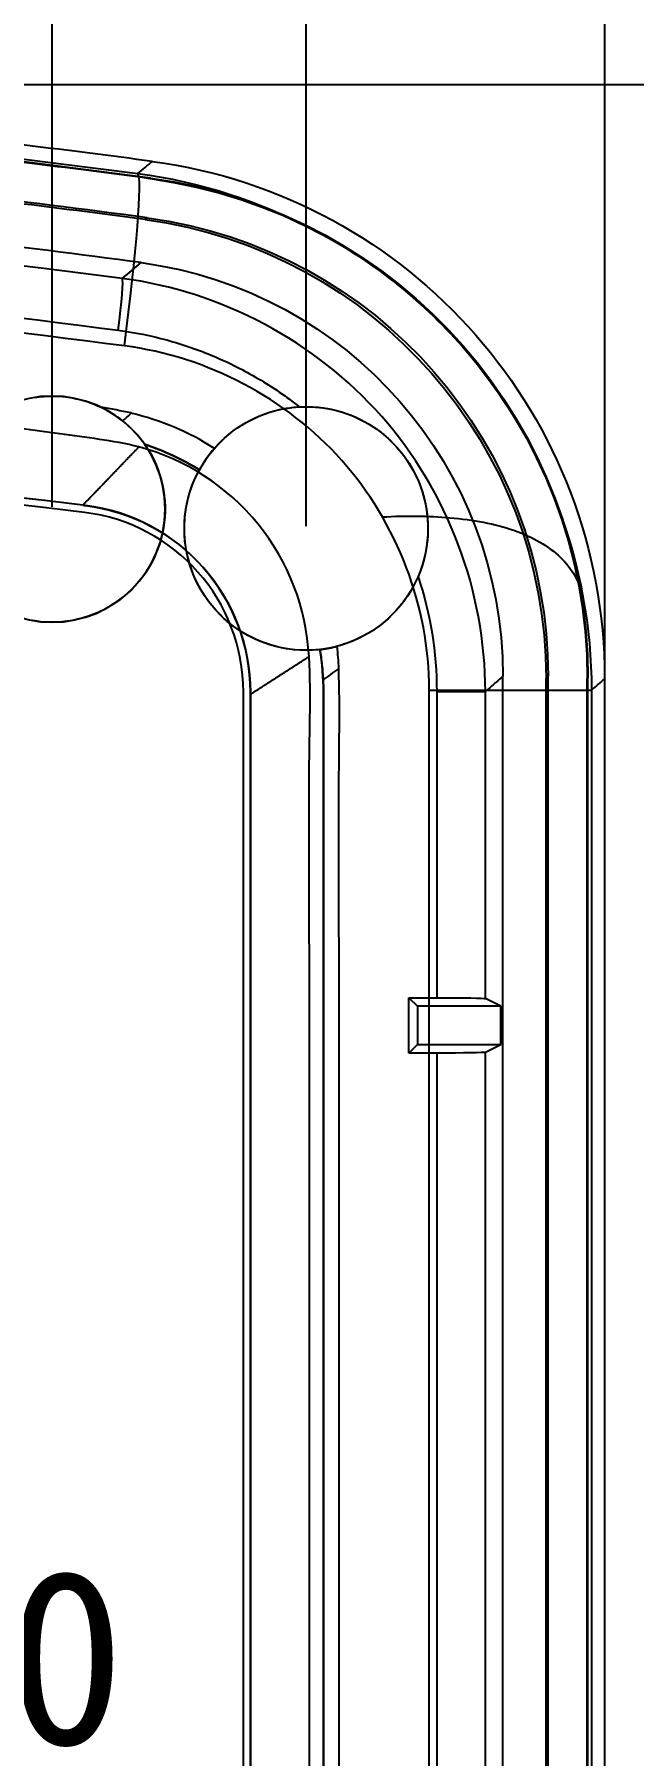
# Model space of a CAD drawing. Header units: inches. Extents: x -850 to 339, y -315 to 884.
# Drawn here: x 33.69 to 50.91, y 155.71 to 205.17 of the extents above; entities that cross this region are included whole.
import ezdxf

# ---------------------------------------------------------------- set-up
doc = ezdxf.new("R2010")
doc.units = ezdxf.units.IN
doc.header["$MEASUREMENT"] = 0
doc.layers.add('ORTHO$7', color=7, linetype='Continuous', true_color=0xffffff)
for name, color, linetype in [('VE001I421$0000000000011', 255, 'Continuous'), ('VE001I423$0000000000011', 255, 'Continuous'), ('VE001I424$0000000000011', 255, 'Continuous'), ('VE001I425$0000000000011', 255, 'Continuous'), ('VE001I426$0000000000011', 255, 'Continuous'), ('VE001I445$1000000100011', 255, 'Continuous'), ('VE001I446$1000000100011', 255, 'Continuous'), ('VE001I447$1000000100011', 255, 'Continuous'), ('VE200I1006$1100111110011', 255, 'Continuous'), ('VE200I1007$1000000100011', 255, 'Continuous'), ('VE200I1008$1100101110011', 255, 'Continuous'), ('VE200I1009$1000000100011', 255, 'Continuous'), ('VE200I1010$1000000100011', 255, 'Continuous'), ('VE200I1011$1000000100011', 255, 'Continuous'), ('VE200I1014$0000000000011', 255, 'Continuous'), ('VE200I1015$0000000000011', 255, 'Continuous'), ('VE200I1016$0000000000011', 255, 'Continuous'), ('VE200I1028$1000000100011', 255, 'Continuous'), ('VE200I1030$0000000000011', 255, 'Continuous'), ('VE200I1031$0000000000011', 255, 'Continuous'), ('VE200I1032$1000000100011', 255, 'Continuous'), ('VE200I1053$0000000000011', 255, 'Continuous'), ('VE200I1061$0000000000011', 255, 'Continuous'), ('VE200I1062$0000000000011', 255, 'Continuous'), ('VE200I1063$0000000000011', 255, 'Continuous'), ('VE200I1097$1100101110011', 255, 'Continuous'), ('VE200I1099$1100111110011', 255, 'Continuous'), ('VE200I1113$0100101010011', 255, 'Continuous'), ('VE200I1114$0100111010011', 255, 'Continuous'), ('VE200I1116$0000000000011', 255, 'Continuous'), ('VE200I1117$0100111010011', 255, 'Continuous'), ('VE200I1119$0100111010011', 255, 'Continuous'), ('VE200I1129$0000000000011', 255, 'Continuous'), ('VE200I1130$0000000000011', 255, 'Continuous'), ('VE200I1131$0000000000011', 255, 'Continuous'), ('VE200I1132$0000000000011', 255, 'Continuous'), ('VE200I1133$0000000000011', 255, 'Continuous'), ('VE200I1134$0000000000011', 255, 'Continuous'), ('VE200I1135$0000000000011', 255, 'Continuous'), ('VE200I1136$0000000000011', 255, 'Continuous'), ('VE200I1433$0000000000011', 255, 'Continuous'), ('VE200I1434$0000000000011', 255, 'Continuous'), ('VE200I1435$0000000000011', 255, 'Continuous'), ('VE200I1436$0000000000011', 255, 'Continuous'), ('VE200I1437$0000000000011', 255, 'Continuous'), ('VE200I1438$0000000000011', 255, 'Continuous'), ('VE200I1439$0000000000011', 255, 'Continuous'), ('VE200I1440$0000000000011', 255, 'Continuous'), ('VE200I1441$0000000000011', 255, 'Continuous'), ('VE200I1442$0000000000011', 255, 'Continuous'), ('VE200I480$0000000000011', 255, 'Continuous'), ('VE200I481$0000000000011', 255, 'Continuous'), ('VE200I482$0000000000011', 255, 'Continuous'), ('VE200I483$0000000000011', 255, 'Continuous'), ('VE200I484$0000000000011', 255, 'Continuous'), ('VE200I533$0000000000011', 255, 'Continuous'), ('VE200I534$0000000000011', 255, 'Continuous'), ('VE200I535$0000000000011', 255, 'Continuous'), ('VE200I536$0000000000011', 255, 'Continuous'), ('VE200I537$0000000000011', 255, 'Continuous'), ('VE200I540$0000000000011', 255, 'Continuous'), ('VE200I599$1100101110011', 255, 'Continuous'), ('VE200I600$1100111110011', 255, 'Continuous'), ('VE200I601$1101111110011', 255, 'Continuous'), ('VE200I655$0000000000011', 255, 'Continuous'), ('VE200I656$0000000000011', 255, 'Continuous'), ('VE200I657$1100111110011', 255, 'Continuous'), ('VE200I675$0000000000011', 255, 'Continuous'), ('VE200I676$0000000000011', 255, 'Continuous'), ('VE200I678$0100111010011', 255, 'Continuous'), ('VE200I801$0000000000011', 255, 'Continuous'), ('VE200I802$0000000000011', 255, 'Continuous'), ('VE200I803$0000000000011', 255, 'Continuous'), ('VE200I804$0000000000011', 255, 'Continuous'), ('VE200I825$0000000000011', 255, 'Continuous'), ('VE200I826$0000000000011', 255, 'Continuous'), ('VE200I827$0000000000011', 255, 'Continuous'), ('VE200I828$0000000000011', 255, 'Continuous'), ('VE200I829$0000000000011', 255, 'Continuous'), ('VE200I830$0000000000011', 255, 'Continuous'), ('VE200I831$0000000000011', 255, 'Continuous'), ('VE200I832$0000000000011', 255, 'Continuous'), ('VE200I838$0000000000011', 255, 'Continuous'), ('VE200I839$0000000000011', 255, 'Continuous'), ('VE200I840$0000000000011', 255, 'Continuous'), ('VE200I841$0000000000011', 255, 'Continuous'), ('VE200I842$0000000000011', 255, 'Continuous'), ('VE200I843$0000000000011', 255, 'Continuous'), ('VE200I852$0100101010011', 255, 'Continuous'), ('VE200I853$0100111010011', 255, 'Continuous'), ('VE200I855$0000000000011', 255, 'Continuous'), ('VE200I856$0100111010011', 255, 'Continuous'), ('VE200I860$0100111010011', 255, 'Continuous'), ('VE200I881$0000000000011', 255, 'Continuous'), ('VE200I882$0000000000111', 255, 'Continuous'), ('VE200I884$0100111010011', 255, 'Continuous'), ('VE200I903$0000000000111', 255, 'Continuous'), ('VE200I904$0000000000111', 255, 'Continuous'), ('VE200I905$0000000000011', 255, 'Continuous'), ('VE200I906$0000000000011', 255, 'Continuous'), ('VE200I908$0000000000011', 255, 'Continuous'), ('VE200I956$1101111110011', 255, 'Continuous'), ('VE200I957$1100111110011', 255, 'Continuous'), ('VE200I958$1100111110011', 255, 'Continuous'), ('VE200I959$1100111110011', 255, 'Continuous'), ('VE200I962$1100101110011', 255, 'Continuous'), ('VE200I963$1100111110011', 255, 'Continuous'), ('VE200I964$1100101110011', 255, 'Continuous'), ('VE200I996$1000000100011', 255, 'Continuous'), ('VE200I997$1100101110011', 255, 'Continuous')]:
    doc.layers.add(name, color=color, linetype=linetype)
doc.dimstyles.get("Standard").update_dxf_attribs({"dimtxt": 5, "dimasz": 0.18, "dimexe": 0.18, "dimexo": 0.0625, "dimgap": 0.09, "dimtad": 0, "dimtih": 1, "dimtoh": 1, "dimzin": 0, "dimdsep": 46, "dimtxsty": 'Standard', "dimcen": 0.09, "dimclrt": 3, "dimadec": 0, "dimazin": 0, "dimtfac": 1, "dimtofl": 0, "dimtmove": 0, "dimatfit": 3, "dimfxl": 0, "dimtolj": 1, "dimtzin": 0, "dimarcsym": 0})

# ---------------------------------------------------------------- blocks, each defined once
blk = doc.blocks.new('*D5')
at = {"color": 0, "lineweight": -2}
for p, q in [((0.062, 203.725), (74.09, 203.725)), ((73.91, 203.545), (73.91, 104.597)), ((73.91, 0.47), (73.91, 99.417)), ((0.062, 0.29), (74.09, 0.29))]:
    blk.add_line(p, q, dxfattribs=at)
at = {"color": 0}
for points in [[(73.88, 203.545), (73.94, 203.545), (73.91, 203.725)], [(73.88, 0.47), (73.94, 0.47), (73.91, 0.29)]]:
    blk.add_solid(points, dxfattribs=at)
at = {"layer": 'Defpoints', "color": 0}
for p in [(0, 203.725, 8.3), (0, 0.29, 8.3), (73.91, 0.29)]:
    blk.add_point(p, dxfattribs=at)
at = {"color": 3, "insert": (73.91, 102.007), "char_height": 5, "attachment_point": 5}
blk.add_mtext('\\A1;203.43', dxfattribs=at)
blk = doc.blocks.new('*D7')
at = {"color": 0, "lineweight": -2}
for p, q in [((32.438, 183.4), (27.617, 183.4)), ((27.797, 183.22), (27.797, 161.09)), ((27.797, 133.78), (27.797, 155.91)), ((32.438, 133.6), (27.617, 133.6))]:
    blk.add_line(p, q, dxfattribs=at)
at = {"color": 0}
for points in [[(27.767, 183.22), (27.827, 183.22), (27.797, 183.4)], [(27.767, 133.78), (27.827, 133.78), (27.797, 133.6)]]:
    blk.add_solid(points, dxfattribs=at)
at = {"layer": 'Defpoints', "color": 0}
for p in [(32.5, 183.4, 11.1), (27.797, 133.6), (32.5, 133.6, 11.1)]:
    blk.add_point(p, dxfattribs=at)
at = {"color": 3, "insert": (27.797, 158.5), "char_height": 5, "attachment_point": 5}
blk.add_mtext('\\A1;49.80', dxfattribs=at)
blk = doc.blocks.new('*D17')
at = {"color": 0, "lineweight": -2}
for p, q in [((-41.504, 191.034), (-41.504, 208.115)), ((-41.324, 207.935), (-8.84, 207.935)), ((41.324, 207.935), (8.84, 207.935)), ((41.504, 191.034), (41.504, 208.115))]:
    blk.add_line(p, q, dxfattribs=at)
at = {"color": 0}
for points in [[(-41.324, 207.965), (-41.324, 207.905), (-41.504, 207.935)], [(41.324, 207.965), (41.324, 207.905), (41.504, 207.935)]]:
    blk.add_solid(points, dxfattribs=at)
at = {"layer": 'Defpoints', "color": 0}
for p in [(41.504, 207.935), (-41.504, 190.971, 6.4), (41.504, 190.971, 6.4)]:
    blk.add_point(p, dxfattribs=at)
at = {"color": 3, "insert": (0, 207.935), "char_height": 5, "attachment_point": 5}
blk.add_mtext('\\A1;83.01', dxfattribs=at)
blk = doc.blocks.new('*D18')
at = {"color": 0, "lineweight": -2}
for p, q in [((-34.2, 191.589), (-34.2, 216.859)), ((-34.02, 216.679), (-9.673, 216.679)), ((34.02, 216.679), (9.673, 216.679)), ((34.2, 191.589), (34.2, 216.859))]:
    blk.add_line(p, q, dxfattribs=at)
at = {"color": 0}
for points in [[(-34.02, 216.709), (-34.02, 216.649), (-34.2, 216.679)], [(34.02, 216.709), (34.02, 216.649), (34.2, 216.679)]]:
    blk.add_solid(points, dxfattribs=at)
at = {"layer": 'Defpoints', "color": 0}
for p in [(34.2, 216.679), (-34.2, 191.527, 2.7), (34.2, 191.527, 2.7)]:
    blk.add_point(p, dxfattribs=at)
at = {"color": 3, "insert": (0, 216.679), "char_height": 5, "attachment_point": 5}
blk.add_mtext('\\A1;68.40', dxfattribs=at)
blk = doc.blocks.new('*D20')
at = {"color": 0, "lineweight": -2}
for p, q in [((-50.083, 162.449), (-50.083, 240.898)), ((50.083, 156.477), (50.083, 240.898)), ((-49.903, 240.718), (-10.09, 240.718)), ((49.903, 240.718), (10.09, 240.718))]:
    blk.add_line(p, q, dxfattribs=at)
at = {"color": 0}
for points in [[(-49.903, 240.748), (-49.903, 240.688), (-50.083, 240.718)], [(49.903, 240.748), (49.903, 240.688), (50.083, 240.718)]]:
    blk.add_solid(points, dxfattribs=at)
at = {"layer": 'Defpoints', "color": 0}
for p in [(50.083, 240.718), (-50.083, 162.386, 0.5), (50.083, 156.415, 0.5)]:
    blk.add_point(p, dxfattribs=at)
at = {"color": 3, "insert": (0, 240.718), "char_height": 5, "attachment_point": 5}
blk.add_mtext('\\A1;100.17', dxfattribs=at)

msp = doc.modelspace()

# ---------------------------------------------------------------- linework, layer by layer
at = {"layer": 'ORTHO$7', "color": 9}
msp.add_open_spline([(43.694, 191.302, 16.278), (44.383, 191.345, 16.224), (45.723, 191.329, 15.928), (47.577, 190.987, 14.813), (48.918, 190.207, 13.183), (49.348, 189.456, 12.022), (49.454, 189.026, 11.411)], degree=3, knots=[0, 0, 0, 0, 0.232996, 0.486326, 0.746697, 1, 1, 1, 1], dxfattribs=at)
at = {"layer": 'VE001I421$0000000000011', "color": 21}
msp.add_line((39.7, 132.484, 13.1), (39.7, 186.272, 13.1), dxfattribs=at)
at = {"layer": 'VE001I423$0000000000011', "color": 21}
msp.add_arc((34.5, 186.272, 13.1), 5.2, 0, 82.967, dxfattribs=at)
at = {"layer": 'VE001I424$0000000000011', "color": 21}
msp.add_line((39.7, 186.272, 14.8), (39.7, 186.272, 13.1), dxfattribs=at)
at = {"layer": 'VE001I425$0000000000011', "color": 21}
msp.add_arc((0, -93.375, 13.1), 286.967, 82.96697, 97.03303, dxfattribs=at)
at = {"layer": 'VE001I426$0000000000011', "color": 21}
msp.add_line((35.137, 191.433, 14.8), (35.137, 191.433, 13.1), dxfattribs=at)
at = {"layer": 'VE001I445$1000000100011', "color": 21}
msp.add_line((39.7, 132.484, 14.8), (39.7, 186.272, 14.8), dxfattribs=at)
at = {"layer": 'VE001I446$1000000100011', "color": 21}
msp.add_arc((34.5, 186.272, 14.8), 5.2, 0, 82.967, dxfattribs=at)
at = {"layer": 'VE001I447$1000000100011', "color": 21}
msp.add_arc((0, -93.375, 14.8), 286.967, 82.96697, 97.03303, dxfattribs=at)
at = {"layer": 'VE200I1006$1100111110011', "color": 9}
msp.add_open_spline([(41.34, 130.886, 16.427), (41.638, 132.05, 16.409), (41.605, 133.227, 16.411), (41.585, 135.578, 16.412), (41.596, 136.754, 16.412), (41.609, 140.28, 16.411), (41.6, 142.63, 16.411), (41.599, 149.682, 16.411), (41.601, 154.384, 16.411), (41.601, 163.786, 16.411), (41.6, 168.488, 16.411), (41.6, 175.54, 16.411), (41.599, 177.89, 16.411), (41.589, 181.416, 16.412), (41.586, 182.592, 16.412), (41.592, 184.942, 16.412), (41.653, 186.118, 16.408), (41.586, 187.293, 16.412)], degree=3, knots=[0, 0, 0, 0, 0.0625, 0.0625, 0.125, 0.125, 0.25, 0.25, 0.5, 0.5, 0.75, 0.75, 0.875, 0.875, 0.9375, 0.9375, 1, 1, 1, 1], dxfattribs=at)
at = {"layer": 'VE200I1007$1000000100011', "color": 9}
msp.add_open_spline([(39.9, 186.208, 14.486), (39.9, 177.274, 14.527), (39.9, 168.34, 14.49), (39.9, 154.939, 14.493), (39.9, 150.472, 14.493), (39.9, 143.771, 14.492), (39.9, 141.538, 14.492), (39.9, 137.071, 14.489), (39.9, 134.837, 14.529), (39.9, 132.604, 14.464)], degree=3, knots=[0, 0, 0, 0, 0.5, 0.5, 0.75, 0.75, 0.875, 0.875, 1, 1, 1, 1], dxfattribs=at)
at = {"layer": 'VE200I1008$1100101110011', "color": 9}
msp.add_open_spline([(41.586, 187.293, 16.412), (41.505, 188.685, 16.417), (41.002, 190.022, 16.449), (39.242, 192.175, 16.554), (38.044, 192.966, 16.624), (36.694, 193.313, 16.698)], degree=3, knots=[0, 0, 0, 0, 0.5, 0.5, 1, 1, 1, 1], dxfattribs=at)
at = {"layer": 'VE200I1009$1000000100011', "color": 9}
msp.add_open_spline([(35.087, 191.641, 14.481), (35.111, 191.638, 14.48), (35.136, 191.635, 14.48), (35.161, 191.632, 14.481)], degree=3, dxfattribs=at)
at = {"layer": 'VE200I1010$1000000100011', "color": 9}
msp.add_open_spline([(35.161, 191.632, 14.481), (36.467, 191.471, 14.494), (37.672, 190.836, 14.499), (39.414, 188.868, 14.502), (39.9, 187.588, 14.498), (39.9, 186.272, 14.486)], degree=3, knots=[0, 0, 0, 0, 0.5, 0.5, 1, 1, 1, 1], dxfattribs=at)
at = {"layer": 'VE200I1011$1000000100011', "color": 9}
msp.add_rational_spline([(39.9, 186.208, 14.486), (39.911, 186.215, 14.499), (39.934, 186.23, 14.524), (39.967, 186.251, 14.562), (40.513, 186.603, 15.186), (41.053, 186.95, 15.803), (41.586, 187.293, 16.412)], [1.01307076881, 1.01298299947, 1.012808846, 1.01254760644, 1.00827847397, 1.00409594936, 1.00000003261], degree=3, knots=[0, 0, 0, 0, 0.020307, 0.040182, 0.060057, 1, 1, 1, 1], dxfattribs=at)
at = {"layer": 'VE200I1014$0000000000011', "color": 9}
msp.add_line((39.9, 132.484, 13.1), (39.9, 186.272, 13.1), dxfattribs=at)
at = {"layer": 'VE200I1015$0000000000011', "color": 9}
msp.add_arc((34.5, 186.272, 13.1), 5.4, 0, 82.967, dxfattribs=at)
at = {"layer": 'VE200I1016$0000000000011', "color": 9}
msp.add_arc((0, -93.375, 13.1), 287.167, 82.96697, 97.03303, dxfattribs=at)
at = {"layer": 'VE200I1028$1000000100011', "color": 9}
msp.add_open_spline([(35.087, 191.641, 14.481), (29.267, 192.357, 14.518), (23.427, 192.895, 14.471), (11.725, 193.613, 14.461), (5.863, 193.792, 14.459), (0, 193.792, 14.459)], degree=3, knots=[0, 0, 0, 0, 0.5, 0.5, 1, 1, 1, 1], dxfattribs=at)
at = {"layer": 'VE200I1030$0000000000011', "color": 9}
msp.add_line((35.161, 191.632, 13.1), (35.161, 191.632, 14.481), dxfattribs=at)
at = {"layer": 'VE200I1031$0000000000011', "color": 9}
msp.add_line((39.9, 186.272, 13.1), (39.9, 186.272, 14.486), dxfattribs=at)
at = {"layer": 'VE200I1032$1000000100011', "color": 9}
msp.add_open_spline([(39.9, 186.208, 14.486), (39.9, 186.272, 14.486)], degree=1, dxfattribs=at)
at = {"layer": 'VE200I1053$0000000000011', "color": 9}
msp.add_open_spline([(41.992, 186.621, 13.84), (42.142, 186.727, 14.011), (42.291, 186.834, 14.183), (42.442, 186.941, 14.356)], degree=3, dxfattribs=at)
at = {"layer": 'VE200I1061$0000000000011', "color": 9}
msp.add_open_spline([(42, 186.272, 13.843), (42, 184.031, 13.819), (42, 181.79, 13.848), (42, 177.308, 13.844), (42, 175.067, 13.843), (42, 168.343, 13.843), (42, 163.861, 13.843), (42, 154.896, 13.843), (42, 150.414, 13.843), (42, 143.69, 13.843), (42, 141.449, 13.84), (42, 138.087, 13.844), (42, 136.967, 13.848), (42, 134.725, 13.844), (42, 133.605, 13.818), (42, 132.484, 13.896)], degree=3, knots=[0, 0, 0, 0, 0.125, 0.125, 0.25, 0.25, 0.5, 0.5, 0.75, 0.75, 0.875, 0.875, 0.9375, 0.9375, 1, 1, 1, 1], dxfattribs=at)
at = {"layer": 'VE200I1062$0000000000011', "color": 9}
msp.add_line((42, 132.484, 11.1), (42, 186.272, 11.1), dxfattribs=at)
at = {"layer": 'VE200I1063$0000000000011', "color": 9}
msp.add_line((42, 186.272, 11.1), (42, 186.272, 13.843), dxfattribs=at)
at = {"layer": 'VE200I1097$1100101110011', "color": 9, "extrusion": (0, 1, 0)}
msp.add_arc((-44.706, 11.2, 186.329), 5, 93.8424, 178, dxfattribs=at)
at = {"layer": 'VE200I1099$1100111110011', "color": 9, "extrusion": (-0.990106, 0.129715, 0.053522)}
msp.add_arc((-199.234, 12.257, -9.574), 5, 90.4017, 177.9971, dxfattribs=at)
at = {"layer": 'VE200I1113$0100101010011', "color": 9}
msp.add_line((49.6, 126.165), (49.6, 186.676), dxfattribs=at)
at = {"layer": 'VE200I1114$0100111010011', "color": 9}
msp.add_line((49.6, 186.676), (49.582, 186.66, 0.5), dxfattribs=at)
at = {"layer": 'VE200I1116$0000000000011', "color": 9, "extrusion": (0, 0, -1)}
msp.add_ellipse((35.073, 186.645, 0.5), major_axis=(-10.926, -9.557), ratio=0.998926, start_param=2.42343, end_param=3.8597, dxfattribs=at)
at = {"layer": 'VE200I1117$0100111010011', "color": 9}
msp.add_arc((0, -74.707), 278.221, 82.34991, 83.8306, dxfattribs=at)
at = {"layer": 'VE200I1119$0100111010011', "color": 9}
msp.add_open_spline([(37.019, 201.023, 0.5), (37.025, 201.028, 0.333), (37.032, 201.033, 0.167), (37.038, 201.038)], degree=3, dxfattribs=at)
at = {"layer": 'VE200I1129$0000000000011', "color": 9}
msp.add_circle((41.504, 190.971, 6.4), 3.5, dxfattribs=at)
at = {"layer": 'VE200I1130$0000000000011', "color": 9, "extrusion": (0, 0, -1)}
msp.add_arc((-41.504, 190.971, -11.1), 3.5, -96.4928, 28.7801, dxfattribs=at)
at = {"layer": 'VE200I1131$0000000000011', "color": 9}
msp.add_open_spline([(38.868, 193.273, 14.572), (39.125, 193.568, 14.557), (39.438, 193.823, 14.539), (39.779, 194.016, 14.518), (40.12, 194.21, 14.498), (40.499, 194.347, 14.475), (40.884, 194.416, 14.452), (41.024, 194.441, 14.443), (41.165, 194.458, 14.434), (41.307, 194.466, 14.426)], degree=3, knots=[0, 0, 0, 0, 0.42416, 0.42416, 0.42416, 0.848285, 0.848285, 0.848285, 1, 1, 1, 1], dxfattribs=at)
at = {"layer": 'VE200I1132$0000000000011', "color": 9}
msp.add_open_spline([(41.307, 194.466, 14.426), (41.618, 194.483, 14.406), (41.932, 194.458, 14.344), (42.227, 194.396, 14.263), (42.617, 194.313, 14.157), (42.987, 194.165, 14.016), (43.32, 193.963, 13.881), (43.607, 193.789, 13.766), (43.874, 193.571, 13.65), (44.107, 193.311, 13.584), (44.278, 193.121, 13.536), (44.434, 192.903, 13.519), (44.561, 192.676, 13.539), (44.687, 192.449, 13.56), (44.787, 192.21, 13.614), (44.859, 191.968, 13.678), (44.974, 191.58, 13.781), (45.022, 191.173, 13.91), (44.998, 190.769, 14.013), (44.979, 190.441, 14.096), (44.912, 190.107, 14.165), (44.798, 189.789, 14.194), (44.774, 189.722, 14.2), (44.748, 189.655, 14.204), (44.72, 189.589, 14.206)], degree=3, knots=[0, 0, 0, 0, 0.128724, 0.128724, 0.128724, 0.298775, 0.298775, 0.298775, 0.444976, 0.444976, 0.444976, 0.552433, 0.552433, 0.552433, 0.659019, 0.659019, 0.659019, 0.831386, 0.831386, 0.831386, 0.970793, 0.970793, 0.970793, 1, 1, 1, 1], dxfattribs=at)
at = {"layer": 'VE200I1133$0000000000011', "color": 9}
msp.add_open_spline([(44.72, 189.589, 14.206), (44.565, 189.229, 14.217), (44.346, 188.891, 14.231), (44.081, 188.603, 14.249), (43.816, 188.314, 14.266), (43.498, 188.068, 14.287), (43.153, 187.884, 14.309), (42.913, 187.756, 14.325), (42.657, 187.655, 14.341), (42.395, 187.586, 14.358)], degree=3, knots=[0, 0, 0, 0, 0.371962, 0.371962, 0.371962, 0.743884, 0.743884, 0.743884, 1, 1, 1, 1], dxfattribs=at)
at = {"layer": 'VE200I1134$0000000000011', "color": 9, "extrusion": (0, 0, -1)}
msp.add_arc((-34.2, 191.527, -11.1), 3.25, 145.0031, 412.1788, dxfattribs=at)
at = {"layer": 'VE200I1135$0000000000011', "color": 9}
msp.add_open_spline([(33.695, 194.737, 14.852), (34.054, 194.794, 14.834), (34.429, 194.789, 14.815), (34.787, 194.723, 14.796), (35.071, 194.671, 14.782), (35.349, 194.58, 14.767), (35.609, 194.455, 14.753)], degree=3, knots=[0, 0, 0, 0, 0.559597, 0.559597, 0.559597, 1, 1, 1, 1], dxfattribs=at)
at = {"layer": 'VE200I1136$0000000000011', "color": 9, "extrusion": (0, 0, -1)}
msp.add_circle((-34.2, 191.527, -2.7), 3.25, dxfattribs=at)
at = {"layer": 'VE200I1433$0000000000011', "color": 9}
msp.add_line((44.453, 175.897, 14.224), (44.453, 177.49, 14.224), dxfattribs=at)
at = {"layer": 'VE200I1434$0000000000011', "color": 9}
msp.add_line((44.453, 177.49, 14.224), (44.7, 177.243, 0.1), dxfattribs=at)
at = {"layer": 'VE200I1435$0000000000011', "color": 9}
msp.add_line((44.7, 177.243, 0.1), (44.7, 176.143, 0.1), dxfattribs=at)
at = {"layer": 'VE200I1436$0000000000011', "color": 9, "extrusion": (-1.27194e-13, -0.999848, -0.017452)}
msp.add_ellipse((45.155, 175.924, 12.674), major_axis=(0, -0.026, 1.5), ratio=0.999848, start_param=4.747296, end_param=6.215601, dxfattribs=at)
at = {"layer": 'VE200I1437$0000000000011', "color": 9, "extrusion": (-1.27194e-13, -0.999848, -0.017452)}
msp.add_ellipse((0, 187.568, -654.429), major_axis=(0, -11.697, 670.129), ratio=0.999848, start_param=6.215601, end_param=6.216801, dxfattribs=at)
at = {"layer": 'VE200I1438$0000000000011', "color": 9}
msp.add_line((44.453, 175.897, 14.224), (44.7, 176.143, 0.1), dxfattribs=at)
at = {"layer": 'VE200I1439$0000000000011', "color": 9}
msp.add_line((44.7, 176.143, 0.1), (47.095, 176.143, 0.1), dxfattribs=at)
at = {"layer": 'VE200I1440$0000000000011', "color": 9, "extrusion": (-9.25045e-14, 0.999848, -0.017452)}
msp.add_ellipse((0, 165.819, -654.429), major_axis=(0, -11.697, -670.129), ratio=0.999848, start_param=3.207977, end_param=3.209177, dxfattribs=at)
at = {"layer": 'VE200I1441$0000000000011', "color": 9, "extrusion": (-9.25045e-14, 0.999848, -0.017452)}
msp.add_ellipse((45.155, 177.463, 12.674), major_axis=(0, -0.026, -1.5), ratio=0.999848, start_param=3.209177, end_param=4.677482, dxfattribs=at)
at = {"layer": 'VE200I1442$0000000000011', "color": 9}
msp.add_line((47.095, 177.243, 0.1), (44.7, 177.243, 0.1), dxfattribs=at)
at = {"layer": 'VE200I480$0000000000011', "color": 9}
msp.add_open_spline([(42.281, 131.311, 14.365), (42.454, 132.459, 14.354), (42.458, 133.619, 14.354), (42.441, 135.937, 14.355), (42.448, 137.097, 14.354), (42.457, 140.574, 14.354), (42.452, 142.893, 14.354), (42.45, 149.848, 14.354), (42.452, 154.485, 14.354), (42.452, 163.758, 14.354), (42.451, 168.395, 14.354), (42.451, 175.35, 14.354), (42.45, 177.669, 14.354), (42.445, 181.146, 14.354), (42.443, 182.306, 14.355), (42.447, 184.624, 14.354), (42.481, 185.783, 14.352), (42.441, 186.943, 14.355)], degree=3, knots=[0, 0, 0, 0, 0.0625, 0.0625, 0.125, 0.125, 0.25, 0.25, 0.5, 0.5, 0.75, 0.75, 0.875, 0.875, 0.9375, 0.9375, 1, 1, 1, 1], dxfattribs=at)
at = {"layer": 'VE200I481$0000000000011', "color": 9}
msp.add_open_spline([(42.442, 186.943, 14.355), (42.438, 187.05, 14.355), (42.432, 187.157, 14.355), (42.424, 187.265, 14.356), (42.416, 187.372, 14.356), (42.407, 187.479, 14.357), (42.395, 187.586, 14.358)], degree=3, knots=[0, 0, 0, 0, 0.499653, 0.499653, 0.499653, 1, 1, 1, 1], dxfattribs=at)
at = {"layer": 'VE200I482$0000000000011', "color": 9}
msp.add_open_spline([(44.72, 189.589, 14.206), (45.077, 188.516, 14.182), (45.256, 187.415, 14.17), (45.256, 186.284, 14.17)], degree=3, dxfattribs=at)
at = {"layer": 'VE200I483$0000000000011', "color": 9}
msp.add_line((45.256, 186.284, 14.17), (45.256, 177.489, 14.17), dxfattribs=at)
at = {"layer": 'VE200I484$0000000000011', "color": 9}
msp.add_line((45.256, 175.898, 14.17), (45.256, 137.489, 14.17), dxfattribs=at)
at = {"layer": 'VE200I533$0000000000011', "color": 9}
msp.add_line((46.654, 137.464, 12.726), (46.654, 175.923, 12.726), dxfattribs=at)
at = {"layer": 'VE200I534$0000000000011', "color": 9}
msp.add_line((46.654, 175.923, 12.726), (47.095, 176.143, 0.1), dxfattribs=at)
at = {"layer": 'VE200I535$0000000000011', "color": 9}
msp.add_line((47.095, 176.143, 0.1), (47.095, 177.243, 0.1), dxfattribs=at)
at = {"layer": 'VE200I536$0000000000011', "color": 9}
msp.add_line((47.095, 177.243, 0.1), (46.654, 177.464, 12.726), dxfattribs=at)
at = {"layer": 'VE200I537$0000000000011', "color": 9}
msp.add_line((46.654, 177.464, 12.726), (46.654, 186.284, 12.726), dxfattribs=at)
at = {"layer": 'VE200I540$0000000000011', "color": 9, "extrusion": (0, 1, 0)}
msp.add_arc((-45.155, 12.674, 186.284), 1.5, 93.8723, 178, dxfattribs=at)
at = {"layer": 'VE200I599$1100101110011', "color": 9}
msp.add_line((45.041, 126.241, 16.189), (45.041, 186.329, 16.189), dxfattribs=at)
at = {"layer": 'VE200I600$1100111110011', "color": 9}
msp.add_open_spline([(45.041, 186.329, 16.189), (45.041, 187.533, 16.189), (44.583, 189.933, 16.22), (42.693, 193.078, 16.344), (39.795, 195.317, 16.523), (37.472, 196.064, 16.656), (36.28, 196.219, 16.72)], degree=3, dxfattribs=at)
at = {"layer": 'VE200I601$1101111110011', "color": 9}
msp.add_open_spline([(36.28, 196.219, 16.72), (30.273, 197, 17.045), (18.2, 198.18, 17.535), (0, 198.778, 17.783), (-18.2, 198.18, 17.535), (-30.273, 197, 17.045), (-36.28, 196.219, 16.72)], degree=3, dxfattribs=at)
at = {"layer": 'VE200I655$0000000000011', "color": 9}
msp.add_line((49.582, 126.168, 0.5), (49.582, 186.66, 0.5), dxfattribs=at)
at = {"layer": 'VE200I656$0000000000011', "color": 9}
msp.add_arc((0, -74.707, 0.5), 278.204, 82.35322, 83.82659, dxfattribs=at)
at = {"layer": 'VE200I657$1100111110011', "color": 9, "extrusion": (0, 0, -1)}
msp.add_ellipse((35.073, 186.645, 0.5), major_axis=(-11.301, -9.888), ratio=0.998925, start_param=2.42364, end_param=3.859901, dxfattribs=at)
at = {"layer": 'VE200I675$0000000000011', "color": 9}
msp.add_line((48.399, 126.165), (48.399, 186.674), dxfattribs=at)
at = {"layer": 'VE200I676$0000000000011', "color": 9}
msp.add_arc((0, -74.707), 277.021, 82.35018, 83.80375, dxfattribs=at)
at = {"layer": 'VE200I678$0100111010011', "color": 9, "extrusion": (0, 0, -1)}
msp.add_ellipse((35.091, 186.66), major_axis=(-10.926, -9.557), ratio=0.998926, start_param=2.423488, end_param=3.8597, dxfattribs=at)
at = {"layer": 'VE200I801$0000000000011', "color": 9}
msp.add_open_spline([(-36.103, 196.669, 14.727), (-30.126, 197.45, 15.049), (-18.111, 198.628, 15.536), (0, 199.225, 15.782), (18.111, 198.628, 15.536), (30.126, 197.45, 15.049), (36.103, 196.669, 14.727)], degree=3, dxfattribs=at)
at = {"layer": 'VE200I802$0000000000011', "color": 9}
msp.add_open_spline([(36.103, 196.669, 14.727), (36.576, 196.608, 14.701), (37.512, 196.419, 14.65), (38.866, 195.949, 14.572), (40.146, 195.304, 14.497), (40.934, 194.762, 14.449), (41.307, 194.466, 14.426)], degree=3, dxfattribs=at)
at = {"layer": 'VE200I803$0000000000011', "color": 9}
msp.add_open_spline([(38.866, 193.27, 14.572), (38.128, 193.748, 14.615), (37.329, 194.082, 14.66), (36.474, 194.284, 14.707)], degree=3, dxfattribs=at)
at = {"layer": 'VE200I804$0000000000011', "color": 9, "extrusion": (-0.108285, -0.749945, 0.652577)}
msp.add_ellipse((0, -382.698, -654.429), major_axis=(109.698, -591.097, -661.089), ratio=0.749945, start_param=2.922698, end_param=2.923992, dxfattribs=at)
at = {"layer": 'VE200I825$0000000000011', "color": 9}
msp.add_open_spline([(36.863, 193.39, 13.831), (36.691, 193.635, 14.033), (36.48, 193.864, 14.226), (36.234, 194.062, 14.402)], degree=3, dxfattribs=at)
at = {"layer": 'VE200I826$0000000000011', "color": 9}
msp.add_open_spline([(36.236, 194.062, 14.402), (36.315, 194.136, 14.504), (36.395, 194.21, 14.605), (36.475, 194.284, 14.707)], degree=3, dxfattribs=at)
at = {"layer": 'VE200I827$0000000000011', "color": 9}
msp.add_open_spline([(38.866, 193.272, 14.574), (38.701, 193.082, 14.315), (38.557, 192.876, 14.053), (38.437, 192.657, 13.793)], degree=3, dxfattribs=at)
at = {"layer": 'VE200I828$0000000000011', "color": 9}
msp.add_arc((34.5, 186.272, 11.1), 7.5, 58.341, 71.6404, dxfattribs=at)
at = {"layer": 'VE200I829$0000000000011', "color": 9}
msp.add_line((36.862, 193.391, 11.1), (36.862, 193.391, 13.83), dxfattribs=at)
at = {"layer": 'VE200I830$0000000000011', "color": 9}
msp.add_open_spline([(36.862, 193.391, 13.832), (37.412, 193.208, 13.819), (37.944, 192.96, 13.804), (38.436, 192.656, 13.792)], degree=3, dxfattribs=at)
at = {"layer": 'VE200I831$0000000000011', "color": 9}
msp.add_line((38.436, 192.656, 13.793), (38.436, 192.656, 11.1), dxfattribs=at)
at = {"layer": 'VE200I832$0000000000011', "color": 9, "extrusion": (-0.108285, -0.749945, 0.652577)}
msp.add_ellipse((34.2, 191.527, 11.148), major_axis=(0.464, 3.217, 3.774), ratio=0.652577, start_param=5.750804, end_param=5.978628, dxfattribs=at)
at = {"layer": 'VE200I838$0000000000011', "color": 9}
msp.add_open_spline([(41.9, 187.494, 13.814), (41.945, 187.499, 13.863), (41.991, 187.505, 13.913), (42.036, 187.512, 13.962), (42.081, 187.519, 14.011), (42.126, 187.527, 14.061), (42.17, 187.535, 14.11), (42.246, 187.55, 14.193), (42.32, 187.567, 14.275), (42.395, 187.586, 14.358)], degree=3, knots=[0, 0, 0, 0, 0.271903, 0.271903, 0.271903, 0.543806, 0.543806, 0.543806, 1, 1, 1, 1], dxfattribs=at)
at = {"layer": 'VE200I839$0000000000011', "color": 9}
msp.add_arc((34.5, 186.272, 11.1), 7.5, 0, 9.3716, dxfattribs=at)
at = {"layer": 'VE200I840$0000000000011', "color": 9}
msp.add_line((41.9, 187.494, 11.1), (41.9, 187.494, 13.814), dxfattribs=at)
at = {"layer": 'VE200I841$0000000000011', "color": 9}
msp.add_open_spline([(41.9, 187.494, 13.814), (41.924, 187.35, 13.818), (41.943, 187.205, 13.822), (41.959, 187.06, 13.827), (41.966, 186.987, 13.829), (41.973, 186.914, 13.831), (41.978, 186.841, 13.833), (41.984, 186.768, 13.835), (41.988, 186.695, 13.838), (41.992, 186.622, 13.84)], degree=3, knots=[0, 0, 0, 0, 0.499197, 0.499197, 0.499197, 0.749491, 0.749491, 0.749491, 1, 1, 1, 1], dxfattribs=at)
at = {"layer": 'VE200I842$0000000000011', "color": 9}
msp.add_open_spline([(41.992, 186.622, 13.84), (41.997, 186.505, 13.844), (42, 186.389, 13.845), (42, 186.272, 13.843)], degree=3, dxfattribs=at)
at = {"layer": 'VE200I843$0000000000011', "color": 9, "extrusion": (-0.990133, 0.129548, 0.053421)}
msp.add_arc((-199.681, 13.755, -9.482), 1.5, 90.4005, 177.9971, dxfattribs=at)
at = {"layer": 'VE200I852$0100101010011', "color": 9}
msp.add_line((48.458, 126.154, -1.7), (48.458, 186.726, -1.7), dxfattribs=at)
at = {"layer": 'VE200I853$0100111010011', "color": 9}
msp.add_line((48.458, 186.726, -1.7), (48.399, 186.674, 0), dxfattribs=at)
at = {"layer": 'VE200I855$0000000000011', "color": 9, "extrusion": (0, 0, -1)}
msp.add_ellipse((35.091, 186.66), major_axis=(-10.022, -8.765), ratio=0.998926, start_param=2.423407, end_param=3.859624, dxfattribs=at)
at = {"layer": 'VE200I856$0100111010011', "color": 9}
msp.add_arc((0, -74.707, -1.7), 277.08, 82.33891, 83.48454, dxfattribs=at)
at = {"layer": 'VE200I860$0100111010011', "color": 9}
msp.add_open_spline([(36.876, 199.848), (36.897, 199.865, -0.567), (36.918, 199.882, -1.133), (36.938, 199.9, -1.7)], degree=3, dxfattribs=at)
at = {"layer": 'VE200I881$0000000000011', "color": 9}
msp.add_line((47.158, 126.154, -1.7), (47.158, 186.725, -1.7), dxfattribs=at)
at = {"layer": 'VE200I882$0000000000111', "color": 9}
msp.add_arc((0, -74.707, -1.7), 275.779, 82.33921, 83.45367, dxfattribs=at)
at = {"layer": 'VE200I884$0100111010011', "color": 9, "extrusion": (0, 0, -1)}
msp.add_ellipse((35.15, 186.712, -1.7), major_axis=(-10.022, -8.765), ratio=0.998926, start_param=2.423604, end_param=3.859624, dxfattribs=at)
at = {"layer": 'VE200I903$0000000000111', "color": 9}
msp.add_open_spline([(36.22, 198.156, 13.281), (36.401, 198.307, 8.288), (36.582, 198.459, 3.294), (36.764, 198.611, -1.7)], degree=3, dxfattribs=at)
at = {"layer": 'VE200I904$0000000000111', "color": 9, "extrusion": (0, 0, -1)}
msp.add_ellipse((35.15, 186.712, -1.7), major_axis=(-9.038, -7.914), ratio=0.998925, start_param=2.424217, end_param=3.860229, dxfattribs=at)
at = {"layer": 'VE200I905$0000000000011', "color": 9}
msp.add_open_spline([(47.158, 186.725, -1.7), (47.116, 186.688, -0.498), (47.032, 186.615, 1.906), (46.906, 186.505, 5.513), (46.78, 186.394, 9.119), (46.696, 186.321, 11.524), (46.654, 186.284, 12.726)], degree=3, dxfattribs=at)
at = {"layer": 'VE200I906$0000000000011', "color": 9}
msp.add_open_spline([(46.654, 186.284, 12.726), (46.654, 187.724, 12.731), (46.116, 190.598, 12.773), (43.876, 194.367, 12.907), (40.424, 197.067, 13.09), (37.646, 197.968, 13.219), (36.22, 198.156, 13.281)], degree=3, dxfattribs=at)
at = {"layer": 'VE200I908$0000000000011', "color": 9}
msp.add_open_spline([(36.22, 198.155, 13.281), (12.208, 201.297, 14.57), (-12.208, 201.297, 14.57), (-36.22, 198.155, 13.281)], degree=3, dxfattribs=at)
at = {"layer": 'VE200I956$1101111110011', "color": 9}
msp.add_open_spline([(-36.669, 201.173, 11.902), (-12.359, 204.358, 13.192), (12.359, 204.358, 13.192), (36.669, 201.173, 11.902)], degree=3, dxfattribs=at)
at = {"layer": 'VE200I957$1100111110011', "color": 9}
msp.add_open_spline([(36.669, 201.173, 11.902), (36.808, 201.288, 8.101), (36.947, 201.403, 4.301), (37.086, 201.518, 0.5)], degree=3, dxfattribs=at)
at = {"layer": 'VE200I958$1100111110011', "color": 9}
msp.add_arc((0, -74.707, 0.5), 278.704, 82.35311, 83.84133, dxfattribs=at)
at = {"layer": 'VE200I959$1100111110011', "color": 9}
msp.add_open_spline([(36.669, 201.173, 11.902), (38.452, 200.937, 11.856), (41.923, 199.807, 11.753), (47.676, 195.303, 11.537), (49.712, 189.927, 11.412), (49.703, 186.329, 11.375)], degree=3, knots=[0, 0, 0, 0, 0.25, 0.5, 1, 1, 1, 1], dxfattribs=at)
at = {"layer": 'VE200I962$1100101110011', "color": 9}
msp.add_line((50.083, 126.168, 0.5), (50.083, 186.661, 0.5), dxfattribs=at)
at = {"layer": 'VE200I963$1100111110011', "color": 9}
msp.add_open_spline([(50.083, 186.661, 0.5), (49.956, 186.55, 4.125), (49.829, 186.439, 7.75), (49.703, 186.329, 11.375)], degree=3, dxfattribs=at)
at = {"layer": 'VE200I964$1100101110011', "color": 9}
msp.add_line((49.703, 186.329, 11.375), (49.703, 126.241, 11.375), dxfattribs=at)
at = {"layer": 'VE200I996$1000000100011', "color": 9}
msp.add_rational_spline([(35.087, 191.641, 14.481), (35.097, 191.652, 14.495), (35.117, 191.672, 14.522), (35.141, 191.697, 14.555), (35.159, 191.716, 14.581), (35.672, 192.249, 15.287), (36.183, 192.782, 15.993), (36.693, 193.312, 16.696), (36.695, 193.315, 16.699)], [1.01299488402, 1.01291155199, 1.01275218105, 1.01255431381, 1.01240203154, 1.00822993729, 1.00409592221, 0.999999990878, 0.999999986317], degree=3, knots=[0, 0, 0, 0, 0.019365, 0.036946, 0.045737, 0.054528, 0.999999, 1, 1, 1, 1], dxfattribs=at)
at = {"layer": 'VE200I997$1100101110011', "color": 9}
msp.add_open_spline([(36.694, 193.313, 16.698), (35.947, 193.506, 16.738), (35.183, 193.582, 16.779), (33.664, 193.792, 16.857), (32.905, 193.899, 16.895), (30.623, 194.194, 17.004), (29.1, 194.376, 17.072), (24.524, 194.885, 17.259), (21.468, 195.168, 17.364), (12.284, 195.849, 17.616), (6.144, 196.087, 17.7), (0, 196.085, 17.7)], degree=3, knots=[0, 0, 0, 0, 0.0625, 0.0625, 0.125, 0.125, 0.25, 0.25, 0.5, 0.5, 1, 1, 1, 1], dxfattribs=at)

# ---------------------------------------------------------------- dimensions: what is measured, and where the dimension line sits
for base, p1, p2, picture, middle in [((50.083, 240.718), (-50.083, 162.386, 0.5), (50.083, 156.415, 0.5), '*D20', (0, 240.718)), ((34.2, 216.679), (-34.2, 191.527, 2.7), (34.2, 191.527, 2.7), '*D18', (0, 216.679)), ((41.504, 207.935), (-41.504, 190.971, 6.4), (41.504, 190.971, 6.4), '*D17', (0, 207.935))]:
    dim = msp.add_linear_dim(base=base, p1=p1, p2=p2, dimstyle='Standard')
    dim.commit()
    dim.dimension.update_dxf_attribs({"geometry": picture, "text_midpoint": middle})
for base, p1, p2, picture, middle in [((73.9105, 0.2898), (0, 203.7246, 8.3), (0, 0.2898, 8.3), '*D5', (73.9105, 102.0072)), ((27.797, 133.6), (32.5, 183.4, 11.1), (32.5, 133.6, 11.1), '*D7', (27.797, 158.5))]:
    dim = msp.add_linear_dim(base=base, p1=p1, p2=p2, angle=90, dimstyle='Standard')
    dim.commit()
    dim.dimension.update_dxf_attribs({"geometry": picture, "text_midpoint": middle})

doc.saveas('drawing.dxf')
